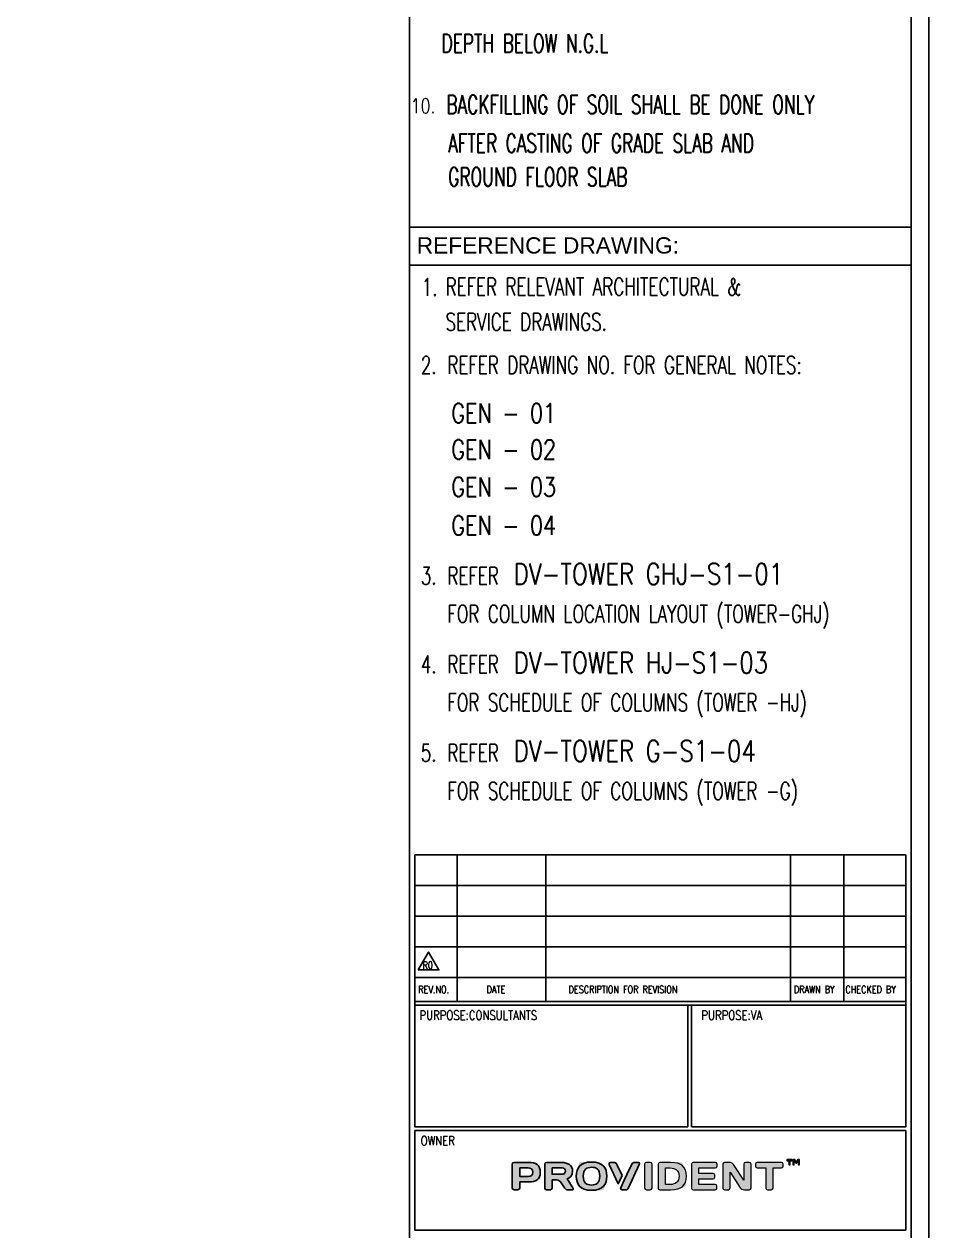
# Model space of a CAD drawing. Extents: x 473024 to 774629, y -1213442 to -1126596.
# Drawn here: x 585296 to 604474, y -1191527 to -1165934 of the extents above; entities that cross this region are included whole.
import ezdxf

# ---------------------------------------------------------------- set-up
doc = ezdxf.new("R2010")
doc.units = 0
doc.header["$LTSCALE"] = 100
doc.header["$MEASUREMENT"] = 0
doc.layers.get('0').update_dxf_attribs({"linetype": 'CONTINUOUS'})
for name, color, linetype in [('dv comment', 3, 'CONTINUOUS'), ('S-FOOTDIM', 9, 'CONTINUOUS'), ('TITLE', 7, 'CONTINUOUS'), ('TITLE2', 7, 'CONTINUOUS')]:
    doc.layers.add(name, color=color, linetype=linetype)
doc.styles.add('DIM', font='romans.shx', dxfattribs={"width": 0.7})
doc.styles.add('ROMANS', font='romans.shx', dxfattribs={"width": 0.8})
doc.styles.add('TITLE', font='arial.ttf', dxfattribs={"width": 0.8, "height": 37.5})

# ---------------------------------------------------------------- blocks, each defined once
blk = doc.blocks.new('TIT-REAL-ARCH-XFR-A1-TIT_PLAN$0$TIT-REAL-ARCH-INT-A1-INSERT R1$0$provident')
h = blk.add_hatch(color=6)
h.dxf.hatch_style = 2
edge = h.paths.add_edge_path()
edge.add_spline(control_points=[(2.35, 0.89), (2.35, 0.89), (2.35, 0.89), (1.97, 0.71), (1.4, 0.71), (1.4, 0.71), (0.62, 0.71), (0.62, 0.71), (0.62, 0.71), (0.62, 0.19), (0.62, 0.19), (0.62, 0.11), (0.55, 0.04), (0.47, 0.04), (0.47, 0.04), (0.15, 0.04), (0.15, 0.04), (0.07, 0.04), (0, 0.11), (0, 0.19), (0, 0.19), (0, 2.19), (0, 2.19), (0, 2.28), (0.06, 2.34), (0.15, 2.34), (0.15, 2.34), (1.37, 2.34), (1.37, 2.34), (1.99, 2.34), (2.35, 2.13), (2.35, 1.51), (2.35, 0.89)], knot_values=[0, 0, 0, 0, 0.00001, 0.00002, 1, 1, 1, 2, 2, 2, 3, 3, 3, 4, 4, 4, 5, 5, 5, 6, 6, 6, 7, 7, 7, 8, 8, 8, 9, 9, 9, 10, 10, 10, 10], degree=3, periodic=0)
edge = h.paths.add_edge_path()
edge.add_spline(control_points=[(0.62, 1.17), (0.62, 1.17), (0.62, 1.17), (1.34, 1.17), (1.34, 1.17), (1.55, 1.17), (1.73, 1.26), (1.73, 1.5), (1.73, 1.81), (1.54, 1.88), (1.34, 1.88), (1.34, 1.88), (0.62, 1.88), (0.62, 1.88), (0.62, 1.88), (0.62, 1.17), (0.62, 1.17), (0.62, 1.17)], knot_values=[0, 0, 0, 0, 0.00001, 0.00002, 1, 1, 1, 2, 2, 2, 3, 3, 3, 4, 4, 4, 5, 5, 5, 5], degree=3, periodic=0)
h = blk.add_hatch(color=6)
h.dxf.hatch_style = 2
edge = h.paths.add_edge_path()
edge.add_spline(control_points=[(5.07, 1.26), (5.07, 1.26), (5.07, 1.26), (4.88, 1.07), (4.61, 0.96), (4.61, 0.96), (4.67, 0.86), (4.8, 0.66), (4.8, 0.66), (5.09, 0.2), (5.09, 0.2), (5.15, 0.11), (5.12, 0.04), (5.04, 0.04), (5.04, 0.04), (4.63, 0.04), (4.63, 0.04), (4.55, 0.04), (4.44, 0.11), (4.39, 0.2), (4.39, 0.2), (4.11, 0.62), (4.11, 0.62), (4.03, 0.75), (3.91, 0.88), (3.71, 0.88), (3.71, 0.88), (3.35, 0.88), (3.35, 0.88), (3.35, 0.88), (3.35, 0.18), (3.35, 0.18), (3.35, 0.12), (3.29, 0.04), (3.21, 0.04), (3.21, 0.04), (2.88, 0.04), (2.88, 0.04), (2.79, 0.04), (2.73, 0.11), (2.73, 0.18), (2.73, 0.18), (2.73, 2.19), (2.73, 2.19), (2.73, 2.28), (2.8, 2.34), (2.88, 2.34), (2.88, 2.34), (4.13, 2.34), (4.13, 2.34), (4.68, 2.34), (5.07, 2.1), (5.07, 1.61), (5.07, 1.26)], knot_values=[0, 0, 0, 0, 0.00001, 0.00002, 1, 1, 1, 2, 2, 2, 3, 3, 3, 4, 4, 4, 5, 5, 5, 6, 6, 6, 7, 7, 7, 8, 8, 8, 9, 9, 9, 10, 10, 10, 11, 11, 11, 12, 12, 12, 13, 13, 13, 14, 14, 14, 15, 15, 15, 16, 16, 16, 17, 17, 17, 17], degree=3, periodic=0)
edge = h.paths.add_edge_path()
edge.add_spline(control_points=[(3.35, 1.35), (3.35, 1.35), (3.35, 1.35), (4.19, 1.35), (4.19, 1.35), (4.28, 1.35), (4.46, 1.39), (4.46, 1.6), (4.46, 1.81), (4.34, 1.88), (4.19, 1.88), (4.19, 1.88), (3.35, 1.88), (3.35, 1.88), (3.35, 1.88), (3.35, 1.35), (3.35, 1.35), (3.35, 1.35)], knot_values=[0, 0, 0, 0, 0.00001, 0.00002, 1, 1, 1, 2, 2, 2, 3, 3, 3, 4, 4, 4, 5, 5, 5, 5], degree=3, periodic=0)
h = blk.add_hatch(color=6)
h.dxf.hatch_style = 2
edge = h.paths.add_edge_path()
edge.add_spline(control_points=[(7.95, 1.85), (7.95, 1.85), (7.95, 1.85), (7.65, 2.38), (6.66, 2.38), (5.68, 2.38), (5.38, 1.85), (5.38, 1.19), (5.38, 0.53), (5.69, 0), (6.66, 0), (7.63, 0), (7.95, 0.53), (7.95, 1.19), (7.95, 1.85)], knot_values=[0, 0, 0, 0, 0.00001, 0.00002, 1, 1, 1, 2, 2, 2, 3, 3, 3, 4, 4, 4, 4], degree=3, periodic=0)
edge = h.paths.add_edge_path()
edge.add_spline(control_points=[(7.36, 0.62), (7.36, 0.62), (7.36, 0.62), (7.05, 0.44), (6.66, 0.44), (6.28, 0.44), (5.96, 0.62), (5.96, 1.19), (5.96, 1.76), (6.28, 1.94), (6.66, 1.94), (7.05, 1.94), (7.36, 1.77), (7.36, 1.19), (7.36, 0.62)], knot_values=[0, 0, 0, 0, 0.00001, 0.00002, 1, 1, 1, 2, 2, 2, 3, 3, 3, 4, 4, 4, 4], degree=3, periodic=0)
h = blk.add_hatch(color=6)
h.dxf.hatch_style = 2
edge = h.paths.add_edge_path()
edge.add_spline(control_points=[(8.08, 2.34), (8.08, 2.34), (8.08, 2.34), (8.16, 2.18), (8.16, 2.18), (8.16, 2.18), (8.91, 0.55), (8.91, 0.55), (8.91, 0.55), (9.24, 1.24), (9.24, 1.24), (9.24, 1.24), (8.8, 2.18), (8.8, 2.18), (8.73, 2.34), (8.63, 2.34), (8.61, 2.34), (8.61, 2.34), (8.26, 2.34), (8.26, 2.34), (8.08, 2.34)], knot_values=[0, 0, 0, 0, 0.00001, 0.00002, 1, 1, 1, 2, 2, 2, 3, 3, 3, 4, 4, 4, 5, 5, 5, 6, 6, 6, 6], degree=3, periodic=0)
h = blk.add_hatch(color=6)
h.dxf.hatch_style = 2
edge = h.paths.add_edge_path()
edge.add_spline(control_points=[(10.05, 2.2), (10.05, 2.2), (10.05, 2.2), (9.64, 1.32), (9.64, 1.32), (9.64, 1.32), (9.42, 0.84), (9.42, 0.84), (9.42, 0.84), (9.42, 0.84), (9.42, 0.84), (9.42, 0.84), (9.1, 0.15), (9.1, 0.15), (9.15, 0.08), (9.21, 0.04), (9.31, 0.04), (9.31, 0.04), (9.54, 0.04), (9.54, 0.04), (9.65, 0.04), (9.72, 0.1), (9.77, 0.2), (9.77, 0.2), (10.68, 2.18), (10.68, 2.18), (10.68, 2.18), (10.77, 2.34), (10.59, 2.34), (10.59, 2.34), (10.23, 2.34), (10.23, 2.34), (10.21, 2.34), (10.13, 2.34), (10.05, 2.2), (10.05, 2.2)], knot_values=[0, 0, 0, 0, 0.00001, 0.00002, 1, 1, 1, 2, 2, 2, 3, 3, 3, 4, 4, 4, 5, 5, 5, 6, 6, 6, 7, 7, 7, 8, 8, 8, 9, 9, 9, 10, 10, 10, 11, 11, 11, 11], degree=3, periodic=0)
h = blk.add_hatch(color=6)
h.dxf.hatch_style = 2
edge = h.paths.add_edge_path()
edge.add_spline(control_points=[(11.13, 0.19), (11.13, 0.19), (11.13, 0.19), (11.13, 2.19), (11.13, 2.19), (11.13, 2.28), (11.2, 2.34), (11.29, 2.34), (11.29, 2.34), (11.6, 2.34), (11.6, 2.34), (11.68, 2.34), (11.75, 2.28), (11.75, 2.19), (11.75, 2.19), (11.75, 0.19), (11.75, 0.19), (11.75, 0.11), (11.68, 0.04), (11.6, 0.04), (11.6, 0.04), (11.29, 0.04), (11.29, 0.04), (11.2, 0.04), (11.13, 0.1), (11.13, 0.19), (11.13, 0.19)], knot_values=[0, 0, 0, 0, 0.00001, 0.00002, 1, 1, 1, 2, 2, 2, 3, 3, 3, 4, 4, 4, 5, 5, 5, 6, 6, 6, 7, 7, 7, 8, 8, 8, 8], degree=3, periodic=0)
h = blk.add_hatch(color=6)
h.dxf.hatch_style = 2
edge = h.paths.add_edge_path()
edge.add_spline(control_points=[(12.26, 2.27), (12.26, 2.27), (12.26, 2.27), (12.33, 2.34), (12.41, 2.34), (12.41, 2.34), (13.31, 2.34), (13.31, 2.34), (14.24, 2.34), (14.64, 1.97), (14.64, 1.19), (14.64, 0.4), (14.24, 0.04), (13.31, 0.04), (13.31, 0.04), (12.41, 0.04), (12.41, 0.04), (12.33, 0.04), (12.26, 0.1), (12.26, 0.19), (12.26, 0.19), (12.26, 2.18), (12.26, 2.18), (12.26, 2.27)], knot_values=[0, 0, 0, 0, 0.00001, 0.00002, 1, 1, 1, 2, 2, 2, 3, 3, 3, 4, 4, 4, 5, 5, 5, 6, 6, 6, 7, 7, 7, 7], degree=3, periodic=0)
edge = h.paths.add_edge_path()
edge.add_spline(control_points=[(12.88, 0.49), (12.88, 0.49), (12.88, 0.49), (13.29, 0.49), (13.29, 0.49), (13.72, 0.49), (14.02, 0.7), (14.02, 1.19), (14.02, 1.68), (13.7, 1.88), (13.29, 1.88), (13.29, 1.88), (12.88, 1.88), (12.88, 1.88), (12.88, 1.88), (12.88, 0.49), (12.88, 0.49), (12.88, 0.49)], knot_values=[0, 0, 0, 0, 0.00001, 0.00002, 1, 1, 1, 2, 2, 2, 3, 3, 3, 4, 4, 4, 5, 5, 5, 5], degree=3, periodic=0)
h = blk.add_hatch(color=6)
h.dxf.hatch_style = 2
edge = h.paths.add_edge_path()
edge.add_spline(control_points=[(17.15, 0.5), (17.15, 0.5), (17.15, 0.5), (17.21, 0.43), (17.21, 0.35), (17.21, 0.35), (17.21, 0.18), (17.21, 0.18), (17.21, 0.11), (17.15, 0.04), (17.06, 0.04), (17.06, 0.04), (15.22, 0.04), (15.22, 0.04), (15.13, 0.04), (15.07, 0.11), (15.07, 0.19), (15.07, 0.19), (15.07, 2.19), (15.07, 2.19), (15.07, 2.28), (15.14, 2.34), (15.22, 2.34), (15.22, 2.34), (17.07, 2.34), (17.07, 2.34), (17.15, 2.34), (17.22, 2.28), (17.22, 2.19), (17.22, 2.19), (17.22, 2.04), (17.22, 2.04), (17.22, 1.95), (17.15, 1.88), (17.07, 1.88), (17.07, 1.88), (15.68, 1.88), (15.68, 1.88), (15.68, 1.88), (15.68, 1.42), (15.68, 1.42), (15.68, 1.42), (16.88, 1.42), (16.88, 1.42), (16.96, 1.42), (17.03, 1.35), (17.03, 1.27), (17.03, 1.27), (17.03, 1.11), (17.03, 1.11), (17.03, 1.02), (16.96, 0.96), (16.88, 0.96), (16.88, 0.96), (15.68, 0.96), (15.68, 0.96), (15.68, 0.96), (15.68, 0.5), (15.68, 0.5), (15.68, 0.5), (17.06, 0.5), (17.06, 0.5), (17.15, 0.5)], knot_values=[0, 0, 0, 0, 0.00001, 0.00002, 1, 1, 1, 2, 2, 2, 3, 3, 3, 4, 4, 4, 5, 5, 5, 6, 6, 6, 7, 7, 7, 8, 8, 8, 9, 9, 9, 10, 10, 10, 11, 11, 11, 12, 12, 12, 13, 13, 13, 14, 14, 14, 15, 15, 15, 16, 16, 16, 17, 17, 17, 18, 18, 18, 19, 19, 19, 20, 20, 20, 20], degree=3, periodic=0)
h = blk.add_hatch(color=6)
h.dxf.hatch_style = 2
edge = h.paths.add_edge_path()
edge.add_spline(control_points=[(20.02, 2.34), (20.02, 2.34), (20.02, 2.34), (20.08, 2.28), (20.08, 2.19), (20.08, 2.19), (20.08, 0.19), (20.08, 0.19), (20.08, 0.11), (20.02, 0.04), (19.93, 0.04), (19.93, 0.04), (19.57, 0.04), (19.57, 0.04), (19.57, 0.04), (19.28, 0.02), (19.16, 0.2), (19.16, 0.2), (18.32, 1.52), (18.32, 1.52), (18.32, 1.52), (18.32, 0.19), (18.32, 0.19), (18.32, 0.11), (18.25, 0.04), (18.17, 0.04), (18.17, 0.04), (17.85, 0.04), (17.85, 0.04), (17.77, 0.04), (17.7, 0.11), (17.7, 0.19), (17.7, 0.19), (17.7, 2.19), (17.7, 2.19), (17.7, 2.27), (17.76, 2.34), (17.85, 2.34), (17.85, 2.34), (18.21, 2.34), (18.21, 2.34), (18.21, 2.34), (18.48, 2.36), (18.61, 2.18), (18.61, 2.18), (19.47, 0.85), (19.47, 0.85), (19.47, 0.85), (19.47, 2.19), (19.47, 2.19), (19.47, 2.28), (19.53, 2.34), (19.62, 2.34), (19.62, 2.34), (19.93, 2.34), (19.93, 2.34), (20.02, 2.34)], knot_values=[0, 0, 0, 0, 0.00001, 0.00002, 1, 1, 1, 2, 2, 2, 3, 3, 3, 4, 4, 4, 5, 5, 5, 6, 6, 6, 7, 7, 7, 8, 8, 8, 9, 9, 9, 10, 10, 10, 11, 11, 11, 12, 12, 12, 13, 13, 13, 14, 14, 14, 15, 15, 15, 16, 16, 16, 17, 17, 17, 18, 18, 18, 18], degree=3, periodic=0)
h = blk.add_hatch(color=6)
h.dxf.hatch_style = 2
edge = h.paths.add_edge_path()
edge.add_spline(control_points=[(21.93, 0.11), (21.93, 0.11), (21.93, 0.11), (21.86, 0.04), (21.78, 0.04), (21.78, 0.04), (21.46, 0.04), (21.46, 0.04), (21.38, 0.04), (21.31, 0.11), (21.31, 0.19), (21.31, 0.19), (21.31, 1.89), (21.31, 1.89), (21.31, 1.89), (20.6, 1.89), (20.6, 1.89), (20.52, 1.89), (20.45, 1.96), (20.45, 2.04), (20.45, 2.04), (20.45, 2.19), (20.45, 2.19), (20.45, 2.28), (20.52, 2.34), (20.6, 2.34), (20.6, 2.34), (22.64, 2.34), (22.64, 2.34), (22.73, 2.34), (22.79, 2.28), (22.79, 2.19), (22.79, 2.19), (22.79, 2.04), (22.79, 2.04), (22.79, 1.96), (22.73, 1.89), (22.64, 1.89), (22.64, 1.89), (21.93, 1.89), (21.93, 1.89), (21.93, 1.89), (21.93, 0.19), (21.93, 0.19), (21.93, 0.11)], knot_values=[0, 0, 0, 0, 0.00001, 0.00002, 1, 1, 1, 2, 2, 2, 3, 3, 3, 4, 4, 4, 5, 5, 5, 6, 6, 6, 7, 7, 7, 8, 8, 8, 9, 9, 9, 10, 10, 10, 11, 11, 11, 12, 12, 12, 13, 13, 13, 14, 14, 14, 14], degree=3, periodic=0)
h = blk.add_hatch(color=6)
h.dxf.hatch_style = 2
edge = h.paths.add_edge_path()
edge.add_spline(control_points=[(23.36, 2.13), (23.36, 2.13), (23.36, 2.13), (23.34, 2.13), (23.34, 2.13), (23.28, 2.13), (23.28, 2.13), (23.27, 2.13), (23.25, 2.15), (23.25, 2.16), (23.25, 2.16), (23.25, 2.49), (23.25, 2.49), (23.25, 2.49), (23.11, 2.49), (23.11, 2.49), (23.1, 2.49), (23.08, 2.51), (23.08, 2.52), (23.08, 2.52), (23.08, 2.55), (23.08, 2.55), (23.08, 2.57), (23.1, 2.58), (23.11, 2.58), (23.11, 2.58), (23.51, 2.58), (23.51, 2.58), (23.53, 2.58), (23.54, 2.57), (23.54, 2.55), (23.54, 2.55), (23.54, 2.52), (23.54, 2.52), (23.54, 2.51), (23.53, 2.49), (23.51, 2.49), (23.51, 2.49), (23.37, 2.49), (23.37, 2.49), (23.37, 2.49), (23.37, 2.16), (23.37, 2.16), (23.37, 2.15), (23.36, 2.13)], knot_values=[0, 0, 0, 0, 0.00001, 0.00002, 1, 1, 1, 2, 2, 2, 3, 3, 3, 4, 4, 4, 5, 5, 5, 6, 6, 6, 7, 7, 7, 8, 8, 8, 9, 9, 9, 10, 10, 10, 11, 11, 11, 12, 12, 12, 13, 13, 13, 14, 14, 14, 14], degree=3, periodic=0)
h = blk.add_hatch(color=6)
h.dxf.hatch_style = 2
edge = h.paths.add_edge_path()
edge.add_spline(control_points=[(24.16, 2.57), (24.16, 2.57), (24.16, 2.57), (24.16, 2.55), (24.16, 2.55), (24.16, 2.16), (24.16, 2.16), (24.16, 2.15), (24.15, 2.13), (24.13, 2.13), (24.13, 2.13), (24.08, 2.13), (24.08, 2.13), (24.06, 2.13), (24.05, 2.15), (24.05, 2.16), (24.05, 2.16), (24.05, 2.47), (24.05, 2.47), (24.05, 2.47), (23.94, 2.3), (23.94, 2.3), (23.93, 2.29), (23.92, 2.28), (23.9, 2.28), (23.9, 2.28), (23.85, 2.28), (23.85, 2.28), (23.84, 2.28), (23.83, 2.29), (23.82, 2.3), (23.82, 2.3), (23.71, 2.47), (23.71, 2.47), (23.71, 2.47), (23.71, 2.16), (23.71, 2.16), (23.71, 2.15), (23.69, 2.13), (23.68, 2.13), (23.68, 2.13), (23.62, 2.13), (23.62, 2.13), (23.6, 2.13), (23.59, 2.15), (23.59, 2.16), (23.59, 2.16), (23.59, 2.55), (23.59, 2.55), (23.59, 2.57), (23.6, 2.58), (23.62, 2.58), (23.62, 2.58), (23.75, 2.58), (23.75, 2.58), (23.76, 2.58), (23.78, 2.57), (23.78, 2.55), (23.78, 2.55), (23.88, 2.4), (23.88, 2.4), (23.88, 2.4), (23.97, 2.55), (23.97, 2.55), (23.97, 2.57), (23.99, 2.58), (24.01, 2.58), (24.01, 2.58), (24.13, 2.58), (24.13, 2.58), (24.15, 2.58), (24.16, 2.57)], knot_values=[0, 0, 0, 0, 0.00001, 0.00002, 1, 1, 1, 2, 2, 2, 3, 3, 3, 4, 4, 4, 5, 5, 5, 6, 6, 6, 7, 7, 7, 8, 8, 8, 9, 9, 9, 10, 10, 10, 11, 11, 11, 12, 12, 12, 13, 13, 13, 14, 14, 14, 15, 15, 15, 16, 16, 16, 17, 17, 17, 18, 18, 18, 19, 19, 19, 20, 20, 20, 21, 21, 21, 22, 22, 22, 23, 23, 23, 23], degree=3, periodic=0)
at = {"color": 6}
for points, knots in [([(1.37, 2.34), (1.99, 2.34), (2.35, 2.13), (2.35, 1.51), (2.35, 0.89), (1.97, 0.71), (1.4, 0.71), (1.4, 0.71), (0.62, 0.71), (0.62, 0.71), (0.62, 0.71), (0.62, 0.19), (0.62, 0.19), (0.62, 0.11), (0.55, 0.04), (0.47, 0.04), (0.47, 0.04), (0.15, 0.04), (0.15, 0.04), (0.07, 0.04), (0, 0.11), (0, 0.19), (0, 0.19), (0, 2.19), (0, 2.19), (0, 2.28), (0.06, 2.34), (0.15, 2.34), (0.15, 2.34), (1.37, 2.34), (1.37, 2.34)], [0, 0, 0, 0, 1, 1, 1, 2, 2, 2, 3, 3, 3, 4, 4, 4, 5, 5, 5, 6, 6, 6, 7, 7, 7, 8, 8, 8, 9, 9, 9, 10, 10, 10, 10]), ([(3.35, 0.88), (3.35, 0.88), (3.35, 0.18), (3.35, 0.18), (3.35, 0.12), (3.29, 0.04), (3.21, 0.04), (3.21, 0.04), (2.88, 0.04), (2.88, 0.04), (2.79, 0.04), (2.73, 0.11), (2.73, 0.18), (2.73, 0.18), (2.73, 2.19), (2.73, 2.19), (2.73, 2.28), (2.8, 2.34), (2.88, 2.34), (2.88, 2.34), (4.13, 2.34), (4.13, 2.34), (4.68, 2.34), (5.07, 2.1), (5.07, 1.61), (5.07, 1.26), (4.88, 1.07), (4.61, 0.96), (4.61, 0.96), (4.67, 0.86), (4.8, 0.66), (4.8, 0.66), (5.09, 0.2), (5.09, 0.2), (5.15, 0.11), (5.12, 0.04), (5.04, 0.04), (5.04, 0.04), (4.63, 0.04), (4.63, 0.04), (4.55, 0.04), (4.44, 0.11), (4.39, 0.2), (4.39, 0.2), (4.11, 0.62), (4.11, 0.62), (4.03, 0.75), (3.91, 0.88), (3.71, 0.88), (3.71, 0.88), (3.35, 0.88), (3.35, 0.88)], [0, 0, 0, 0, 1, 1, 1, 2, 2, 2, 3, 3, 3, 4, 4, 4, 5, 5, 5, 6, 6, 6, 7, 7, 7, 8, 8, 8, 9, 9, 9, 10, 10, 10, 11, 11, 11, 12, 12, 12, 13, 13, 13, 14, 14, 14, 15, 15, 15, 16, 16, 16, 17, 17, 17, 17]), ([(6.66, 2.38), (5.68, 2.38), (5.38, 1.85), (5.38, 1.19), (5.38, 0.53), (5.69, 0), (6.66, 0), (7.63, 0), (7.95, 0.53), (7.95, 1.19), (7.95, 1.85), (7.65, 2.38), (6.66, 2.38)], [0, 0, 0, 0, 1, 1, 1, 2, 2, 2, 3, 3, 3, 4, 4, 4, 4]), ([(9.24, 1.24), (9.24, 1.24), (8.8, 2.18), (8.8, 2.18), (8.73, 2.34), (8.63, 2.34), (8.61, 2.34), (8.61, 2.34), (8.26, 2.34), (8.26, 2.34), (8.08, 2.34), (8.16, 2.18), (8.16, 2.18), (8.16, 2.18), (8.91, 0.55), (8.91, 0.55), (8.91, 0.55), (9.24, 1.24), (9.24, 1.24)], [0, 0, 0, 0, 1, 1, 1, 2, 2, 2, 3, 3, 3, 4, 4, 4, 5, 5, 5, 6, 6, 6, 6]), ([(10.59, 2.34), (10.59, 2.34), (10.23, 2.34), (10.23, 2.34), (10.21, 2.34), (10.13, 2.34), (10.05, 2.2), (10.05, 2.2), (9.64, 1.32), (9.64, 1.32), (9.64, 1.32), (9.42, 0.84), (9.42, 0.84), (9.42, 0.84), (9.42, 0.84), (9.42, 0.84), (9.42, 0.84), (9.1, 0.15), (9.1, 0.15), (9.15, 0.08), (9.21, 0.04), (9.31, 0.04), (9.31, 0.04), (9.54, 0.04), (9.54, 0.04), (9.65, 0.04), (9.72, 0.1), (9.77, 0.2), (9.77, 0.2), (10.68, 2.18), (10.68, 2.18), (10.68, 2.18), (10.77, 2.34), (10.59, 2.34)], [0, 0, 0, 0, 1, 1, 1, 2, 2, 2, 3, 3, 3, 4, 4, 4, 5, 5, 5, 6, 6, 6, 7, 7, 7, 8, 8, 8, 9, 9, 9, 10, 10, 10, 11, 11, 11, 11]), ([(0.62, 1.88), (0.62, 1.88), (0.62, 1.17), (0.62, 1.17), (0.62, 1.17), (1.34, 1.17), (1.34, 1.17), (1.55, 1.17), (1.73, 1.26), (1.73, 1.5), (1.73, 1.81), (1.54, 1.88), (1.34, 1.88), (1.34, 1.88), (0.62, 1.88), (0.62, 1.88)], [0, 0, 0, 0, 1, 1, 1, 2, 2, 2, 3, 3, 3, 4, 4, 4, 5, 5, 5, 5]), ([(3.35, 1.88), (3.35, 1.88), (3.35, 1.35), (3.35, 1.35), (3.35, 1.35), (4.19, 1.35), (4.19, 1.35), (4.28, 1.35), (4.46, 1.39), (4.46, 1.6), (4.46, 1.81), (4.34, 1.88), (4.19, 1.88), (4.19, 1.88), (3.35, 1.88), (3.35, 1.88)], [0, 0, 0, 0, 1, 1, 1, 2, 2, 2, 3, 3, 3, 4, 4, 4, 5, 5, 5, 5]), ([(6.66, 0.44), (6.28, 0.44), (5.96, 0.62), (5.96, 1.19), (5.96, 1.76), (6.28, 1.94), (6.66, 1.94), (7.05, 1.94), (7.36, 1.77), (7.36, 1.19), (7.36, 0.62), (7.05, 0.44), (6.66, 0.44)], [0, 0, 0, 0, 1, 1, 1, 2, 2, 2, 3, 3, 3, 4, 4, 4, 4])]:
    blk.add_open_spline(points, degree=3, knots=knots, dxfattribs=at)
at = {"color": 6, "lineweight": 0}
for points, knots in [([(11.13, 2.19), (11.13, 2.28), (11.2, 2.34), (11.29, 2.34), (11.29, 2.34), (11.6, 2.34), (11.6, 2.34), (11.68, 2.34), (11.75, 2.28), (11.75, 2.19), (11.75, 2.19), (11.75, 0.19), (11.75, 0.19), (11.75, 0.11), (11.68, 0.04), (11.6, 0.04), (11.6, 0.04), (11.29, 0.04), (11.29, 0.04), (11.2, 0.04), (11.13, 0.1), (11.13, 0.19), (11.13, 0.19), (11.13, 2.19), (11.13, 2.19)], [0, 0, 0, 0, 1, 1, 1, 2, 2, 2, 3, 3, 3, 4, 4, 4, 5, 5, 5, 6, 6, 6, 7, 7, 7, 8, 8, 8, 8]), ([(13.31, 2.34), (14.24, 2.34), (14.64, 1.97), (14.64, 1.19), (14.64, 0.4), (14.24, 0.04), (13.31, 0.04), (13.31, 0.04), (12.41, 0.04), (12.41, 0.04), (12.33, 0.04), (12.26, 0.1), (12.26, 0.19), (12.26, 0.19), (12.26, 2.18), (12.26, 2.18), (12.26, 2.27), (12.33, 2.34), (12.41, 2.34), (12.41, 2.34), (13.31, 2.34), (13.31, 2.34)], [0, 0, 0, 0, 1, 1, 1, 2, 2, 2, 3, 3, 3, 4, 4, 4, 5, 5, 5, 6, 6, 6, 7, 7, 7, 7]), ([(17.22, 2.19), (17.22, 2.19), (17.22, 2.04), (17.22, 2.04), (17.22, 1.95), (17.15, 1.88), (17.07, 1.88), (17.07, 1.88), (15.68, 1.88), (15.68, 1.88), (15.68, 1.88), (15.68, 1.42), (15.68, 1.42), (15.68, 1.42), (16.88, 1.42), (16.88, 1.42), (16.96, 1.42), (17.03, 1.35), (17.03, 1.27), (17.03, 1.27), (17.03, 1.11), (17.03, 1.11), (17.03, 1.02), (16.96, 0.96), (16.88, 0.96), (16.88, 0.96), (15.68, 0.96), (15.68, 0.96), (15.68, 0.96), (15.68, 0.5), (15.68, 0.5), (15.68, 0.5), (17.06, 0.5), (17.06, 0.5), (17.15, 0.5), (17.21, 0.43), (17.21, 0.35), (17.21, 0.35), (17.21, 0.18), (17.21, 0.18), (17.21, 0.11), (17.15, 0.04), (17.06, 0.04), (17.06, 0.04), (15.22, 0.04), (15.22, 0.04), (15.13, 0.04), (15.07, 0.11), (15.07, 0.19), (15.07, 0.19), (15.07, 2.19), (15.07, 2.19), (15.07, 2.28), (15.14, 2.34), (15.22, 2.34), (15.22, 2.34), (17.07, 2.34), (17.07, 2.34), (17.15, 2.34), (17.22, 2.28), (17.22, 2.19)], [0, 0, 0, 0, 1, 1, 1, 2, 2, 2, 3, 3, 3, 4, 4, 4, 5, 5, 5, 6, 6, 6, 7, 7, 7, 8, 8, 8, 9, 9, 9, 10, 10, 10, 11, 11, 11, 12, 12, 12, 13, 13, 13, 14, 14, 14, 15, 15, 15, 16, 16, 16, 17, 17, 17, 18, 18, 18, 19, 19, 19, 20, 20, 20, 20]), ([(17.85, 0.04), (17.77, 0.04), (17.7, 0.11), (17.7, 0.19), (17.7, 0.19), (17.7, 2.19), (17.7, 2.19), (17.7, 2.27), (17.76, 2.34), (17.85, 2.34), (17.85, 2.34), (18.21, 2.34), (18.21, 2.34), (18.21, 2.34), (18.48, 2.36), (18.61, 2.18), (18.61, 2.18), (19.47, 0.85), (19.47, 0.85), (19.47, 0.85), (19.47, 2.19), (19.47, 2.19), (19.47, 2.28), (19.53, 2.34), (19.62, 2.34), (19.62, 2.34), (19.93, 2.34), (19.93, 2.34), (20.02, 2.34), (20.08, 2.28), (20.08, 2.19), (20.08, 2.19), (20.08, 0.19), (20.08, 0.19), (20.08, 0.11), (20.02, 0.04), (19.93, 0.04), (19.93, 0.04), (19.57, 0.04), (19.57, 0.04), (19.57, 0.04), (19.28, 0.02), (19.16, 0.2), (19.16, 0.2), (18.32, 1.52), (18.32, 1.52), (18.32, 1.52), (18.32, 0.19), (18.32, 0.19), (18.32, 0.11), (18.25, 0.04), (18.17, 0.04), (18.17, 0.04), (17.85, 0.04), (17.85, 0.04)], [0, 0, 0, 0, 1, 1, 1, 2, 2, 2, 3, 3, 3, 4, 4, 4, 5, 5, 5, 6, 6, 6, 7, 7, 7, 8, 8, 8, 9, 9, 9, 10, 10, 10, 11, 11, 11, 12, 12, 12, 13, 13, 13, 14, 14, 14, 15, 15, 15, 16, 16, 16, 17, 17, 17, 18, 18, 18, 18]), ([(22.64, 2.34), (22.73, 2.34), (22.79, 2.28), (22.79, 2.19), (22.79, 2.19), (22.79, 2.04), (22.79, 2.04), (22.79, 1.96), (22.73, 1.89), (22.64, 1.89), (22.64, 1.89), (21.93, 1.89), (21.93, 1.89), (21.93, 1.89), (21.93, 0.19), (21.93, 0.19), (21.93, 0.11), (21.86, 0.04), (21.78, 0.04), (21.78, 0.04), (21.46, 0.04), (21.46, 0.04), (21.38, 0.04), (21.31, 0.11), (21.31, 0.19), (21.31, 0.19), (21.31, 1.89), (21.31, 1.89), (21.31, 1.89), (20.6, 1.89), (20.6, 1.89), (20.52, 1.89), (20.45, 1.96), (20.45, 2.04), (20.45, 2.04), (20.45, 2.19), (20.45, 2.19), (20.45, 2.28), (20.52, 2.34), (20.6, 2.34), (20.6, 2.34), (22.64, 2.34), (22.64, 2.34)], [0, 0, 0, 0, 1, 1, 1, 2, 2, 2, 3, 3, 3, 4, 4, 4, 5, 5, 5, 6, 6, 6, 7, 7, 7, 8, 8, 8, 9, 9, 9, 10, 10, 10, 11, 11, 11, 12, 12, 12, 13, 13, 13, 14, 14, 14, 14]), ([(23.51, 2.58), (23.53, 2.58), (23.54, 2.57), (23.54, 2.55), (23.54, 2.55), (23.54, 2.52), (23.54, 2.52), (23.54, 2.51), (23.53, 2.49), (23.51, 2.49), (23.51, 2.49), (23.37, 2.49), (23.37, 2.49), (23.37, 2.49), (23.37, 2.16), (23.37, 2.16), (23.37, 2.15), (23.36, 2.13), (23.34, 2.13), (23.34, 2.13), (23.28, 2.13), (23.28, 2.13), (23.27, 2.13), (23.25, 2.15), (23.25, 2.16), (23.25, 2.16), (23.25, 2.49), (23.25, 2.49), (23.25, 2.49), (23.11, 2.49), (23.11, 2.49), (23.1, 2.49), (23.08, 2.51), (23.08, 2.52), (23.08, 2.52), (23.08, 2.55), (23.08, 2.55), (23.08, 2.57), (23.1, 2.58), (23.11, 2.58), (23.11, 2.58), (23.51, 2.58), (23.51, 2.58)], [0, 0, 0, 0, 1, 1, 1, 2, 2, 2, 3, 3, 3, 4, 4, 4, 5, 5, 5, 6, 6, 6, 7, 7, 7, 8, 8, 8, 9, 9, 9, 10, 10, 10, 11, 11, 11, 12, 12, 12, 13, 13, 13, 14, 14, 14, 14]), ([(23.85, 2.28), (23.84, 2.28), (23.83, 2.29), (23.82, 2.3), (23.82, 2.3), (23.71, 2.47), (23.71, 2.47), (23.71, 2.47), (23.71, 2.16), (23.71, 2.16), (23.71, 2.15), (23.69, 2.13), (23.68, 2.13), (23.68, 2.13), (23.62, 2.13), (23.62, 2.13), (23.6, 2.13), (23.59, 2.15), (23.59, 2.16), (23.59, 2.16), (23.59, 2.55), (23.59, 2.55), (23.59, 2.57), (23.6, 2.58), (23.62, 2.58), (23.62, 2.58), (23.75, 2.58), (23.75, 2.58), (23.76, 2.58), (23.78, 2.57), (23.78, 2.55), (23.78, 2.55), (23.88, 2.4), (23.88, 2.4), (23.88, 2.4), (23.97, 2.55), (23.97, 2.55), (23.97, 2.57), (23.99, 2.58), (24.01, 2.58), (24.01, 2.58), (24.13, 2.58), (24.13, 2.58), (24.15, 2.58), (24.16, 2.57), (24.16, 2.55), (24.16, 2.55), (24.16, 2.16), (24.16, 2.16), (24.16, 2.15), (24.15, 2.13), (24.13, 2.13), (24.13, 2.13), (24.08, 2.13), (24.08, 2.13), (24.06, 2.13), (24.05, 2.15), (24.05, 2.16), (24.05, 2.16), (24.05, 2.47), (24.05, 2.47), (24.05, 2.47), (23.94, 2.3), (23.94, 2.3), (23.93, 2.29), (23.92, 2.28), (23.9, 2.28), (23.9, 2.28), (23.85, 2.28), (23.85, 2.28)], [0, 0, 0, 0, 1, 1, 1, 2, 2, 2, 3, 3, 3, 4, 4, 4, 5, 5, 5, 6, 6, 6, 7, 7, 7, 8, 8, 8, 9, 9, 9, 10, 10, 10, 11, 11, 11, 12, 12, 12, 13, 13, 13, 14, 14, 14, 15, 15, 15, 16, 16, 16, 17, 17, 17, 18, 18, 18, 19, 19, 19, 20, 20, 20, 21, 21, 21, 22, 22, 22, 23, 23, 23, 23]), ([(12.88, 1.88), (12.88, 1.88), (12.88, 0.49), (12.88, 0.49), (12.88, 0.49), (13.29, 0.49), (13.29, 0.49), (13.72, 0.49), (14.02, 0.7), (14.02, 1.19), (14.02, 1.68), (13.7, 1.88), (13.29, 1.88), (13.29, 1.88), (12.88, 1.88), (12.88, 1.88)], [0, 0, 0, 0, 1, 1, 1, 2, 2, 2, 3, 3, 3, 4, 4, 4, 5, 5, 5, 5])]:
    blk.add_open_spline(points, degree=3, knots=knots, dxfattribs=at)
blk = doc.blocks.new('A$C67773613')
at = {"layer": 'TITLE', "color": 3, "style": 'ROMANS', "width": 0.7}
for s, height, p in [('1.', 371.4, (259, -649, 45860)), ('REFER RELEVANT ARCHITECTURAL &', 371.43, (764, -640, 45860)), ('SERVICE DRAWINGS.', 371.43, (764, -1383, 45860)), ('2.', 371.4, (240, -2300, 45860)), ('REFER DRAWING NO. FOR GENERAL NOTES: ', 371.43, (802, -2300, 45860)), ('3.', 371.4, (240, -6770, 45860)), ('REFER                            ', 371.43, (802, -6770, 45860)), ('FOR COLUMN LOCATION LAYOUT (TOWER-GHJ)', 371.43, (802, -7578, 45860)), ('4.', 371.4, (240, -8648, 45860)), ('REFER                            ', 371.43, (802, -8648, 45860)), ('FOR SCHEDULE OF COLUMNS (TOWER -HJ)', 371.43, (802, -9456, 45860)), ('5.', 371.4, (240, -10526, 45860)), ('REFER                            ', 371.43, (802, -10526, 45860)), ('FOR SCHEDULE OF COLUMNS (TOWER -G)', 371.43, (802, -11334, 45860))]:
    blk.add_text(s, height=height, dxfattribs=at).set_placement(p)
at = {"layer": 'TITLE', "color": 6, "style": 'ROMANS', "width": 0.8}
for s, height, p in [('GEN - 01', 405.2, (884, -3338, 45860)), ('GEN - 02', 405.2, (884, -4108, 45860)), ('GEN - 03', 405.2, (884, -4902, 45860)), ('GEN - 04', 405.2, (884, -5719, 45860)), ('DV-TOWER GHJ-S1-01', 445.72, (2206, -6770, 45860)), ('DV-TOWER HJ-S1-03', 445.72, (2206, -8648, 45860)), ('DV-TOWER G-S1-04', 445.72, (2206, -10526, 45860))]:
    blk.add_text(s, height=height, dxfattribs=at).set_placement(p)

msp = doc.modelspace()

# ---------------------------------------------------------------- linework, layer by layer
at = {"color": 2, "linetype": 'Continuous'}
for p, q in [((593465.1, -1212692.3, 0), (593465.1, -1138280.6, 0)), ((593578.4, -1183555.6, 0), (603983.3, -1183555.6, 0)), ((593578.4, -1186152.9, 0), (603983.3, -1186152.9, 0))]:
    msp.add_line(p, q, dxfattribs=at)
at = {"color": 8, "linetype": 'Continuous'}
for p, q in [((594478, -1186661.4, 0), (594478, -1183555.6, 0)), ((596355.6, -1186661.4, 0), (596355.6, -1183555.6, 0)), ((601540, -1186661.4, 0), (601540, -1183555.6, 0)), ((602674.4, -1186661.4, 0), (602674.4, -1183555.6, 0)), ((593578.4, -1184204.9, 0), (603983.3, -1184204.9, 0)), ((593578.4, -1184854.3, 0), (603983.3, -1184854.3, 0)), ((593578.4, -1185503.6, 0), (603983.3, -1185503.6, 0))]:
    msp.add_line(p, q, dxfattribs=at)
at = {"color": 8, "linetype": 'Continuous', "elevation": 0}
msp.add_lwpolyline([(593649.9, -1185991.8), (593868.3, -1185613.7), (594086.6, -1185991.8)], close=True, dxfattribs=at)
at = {"color": 2, "linetype": 'Continuous', "elevation": 0}
msp.add_lwpolyline([(593578.4, -1186661.4), (603983.3, -1186661.4)], dxfattribs=at)
for points in [[(599365.5, -1189322.1), (593578.4, -1189322.1), (593578.4, -1186739.7), (599365.5, -1186739.7)], [(599443.7, -1189322.1), (599443.7, -1186739.7), (603983.3, -1186739.7), (603983.3, -1189322.1)], [(603983.3, -1191510.7), (593578.4, -1191510.7), (593578.4, -1189400.3), (603983.3, -1189400.3)]]:
    msp.add_lwpolyline(points, close=True, dxfattribs=at)
at = {"layer": 'S-FOOTDIM', "elevation": 0}
msp.add_lwpolyline([(593578.4, -1186739.7), (603983.3, -1186739.7), (603983.3, -1183555.6), (593578.4, -1183555.6)], close=True, dxfattribs=at)
at = {"layer": 'TITLE', "color": 2}
for p, q in [((604096.5, -1170238.1, 0), (593465.1, -1170238.1, 0)), ((604096.5, -1171049.3, 0), (593465.1, -1171049.3, 0))]:
    msp.add_line(p, q, dxfattribs=at)
at = {"layer": 'TITLE2', "color": 4, "elevation": 0}
msp.add_lwpolyline([(604473.6, -1213069.4), (604473.6, -1126969.1), (473397.1, -1126969.1), (473397.1, -1213069.4)], close=True, dxfattribs=at)
at = {"layer": 'TITLE2', "color": 12, "elevation": 0}
msp.add_lwpolyline([(604100.7, -1212696.5), (604100.7, -1127341.9), (473769.9, -1127341.9), (473769.9, -1212696.5)], close=True, dxfattribs=at)

# ---------------------------------------------------------------- block references
at = {"xscale": 252.0450441638378, "yscale": 252.0450441638378, "zscale": 252.0450441638378}
msp.add_blockref('TIT-REAL-ARCH-XFR-A1-TIT_PLAN$0$TIT-REAL-ARCH-INT-A1-INSERT R1$0$provident', (595643.7, -1190666.9, 0), dxfattribs=at)
at = {"layer": 'dv comment', "color": 3, "linetype": 'ByBlock'}
msp.add_blockref('A$C67773613', (593465.1, -1171049.3, 0), dxfattribs=at)

# ---------------------------------------------------------------- texts
at = {"color": 4, "linetype": 'Continuous', "style": 'ROMANS', "width": 0.8}
for s, height, p in [('REV.NO.', 156.47, (593650.7, -1186484.9, 0)), ('DATE', 156.47, (595098.5, -1186484.9, 0)), ('DESCRIPTION FOR REVISION', 156.465, (596836.7, -1186484.9, 0)), ('DRAWN BY', 156.47, (601610.9, -1186484.9, 0)), ('CHECKED BY', 156.47, (602704.5, -1186484.9, 0)), ('PURPOSE:CONSULTANTS', 195.582, (593676.1, -1187052.6, 0)), ('PURPOSE:VA', 195.58, (599652.1, -1187052.6, 0)), ('OWNER', 195.58, (593702, -1189713.2, 0))]:
    msp.add_text(s, height=height, dxfattribs=at).set_placement(p)
at = {"color": 6, "linetype": 'Continuous', "style": 'ROMANS', "width": 0.8}
msp.add_attdef('R0', (593741, -1185971.9, 0), '', height=156.5, dxfattribs=at)
at = {"layer": 'TITLE', "color": 4, "style": 'TITLE'}
msp.add_text('REFERENCE DRAWING:', height=344.333, dxfattribs=at).set_placement((593618.1, -1170799.1, 0))
at = {"layer": 'TITLE2', "color": 6, "style": 'DIM', "width": 0.67}
for s, p in [('DEPTH BELOW N.G.L', (594142.4, -1166537.2, 139520.3)), ('BACKFILLING OF SOIL SHALL BE DONE ONLY', (594246, -1167835, 139520.3)), ('AFTER CASTING OF GRADE SLAB AND', (594284.4, -1168655.1, 139520.3)), ('GROUND FLOOR SLAB', (594284.4, -1169370.6, 139520.3))]:
    msp.add_text(s, height=392.434, dxfattribs=at).set_placement(p)
at = {"layer": 'TITLE2', "color": 3, "style": 'DIM', "width": 0.8}
msp.add_text('10.', height=308.31, dxfattribs=at).set_placement((593487.8, -1167822.3, 81850.5))

doc.saveas('drawing.dxf')
